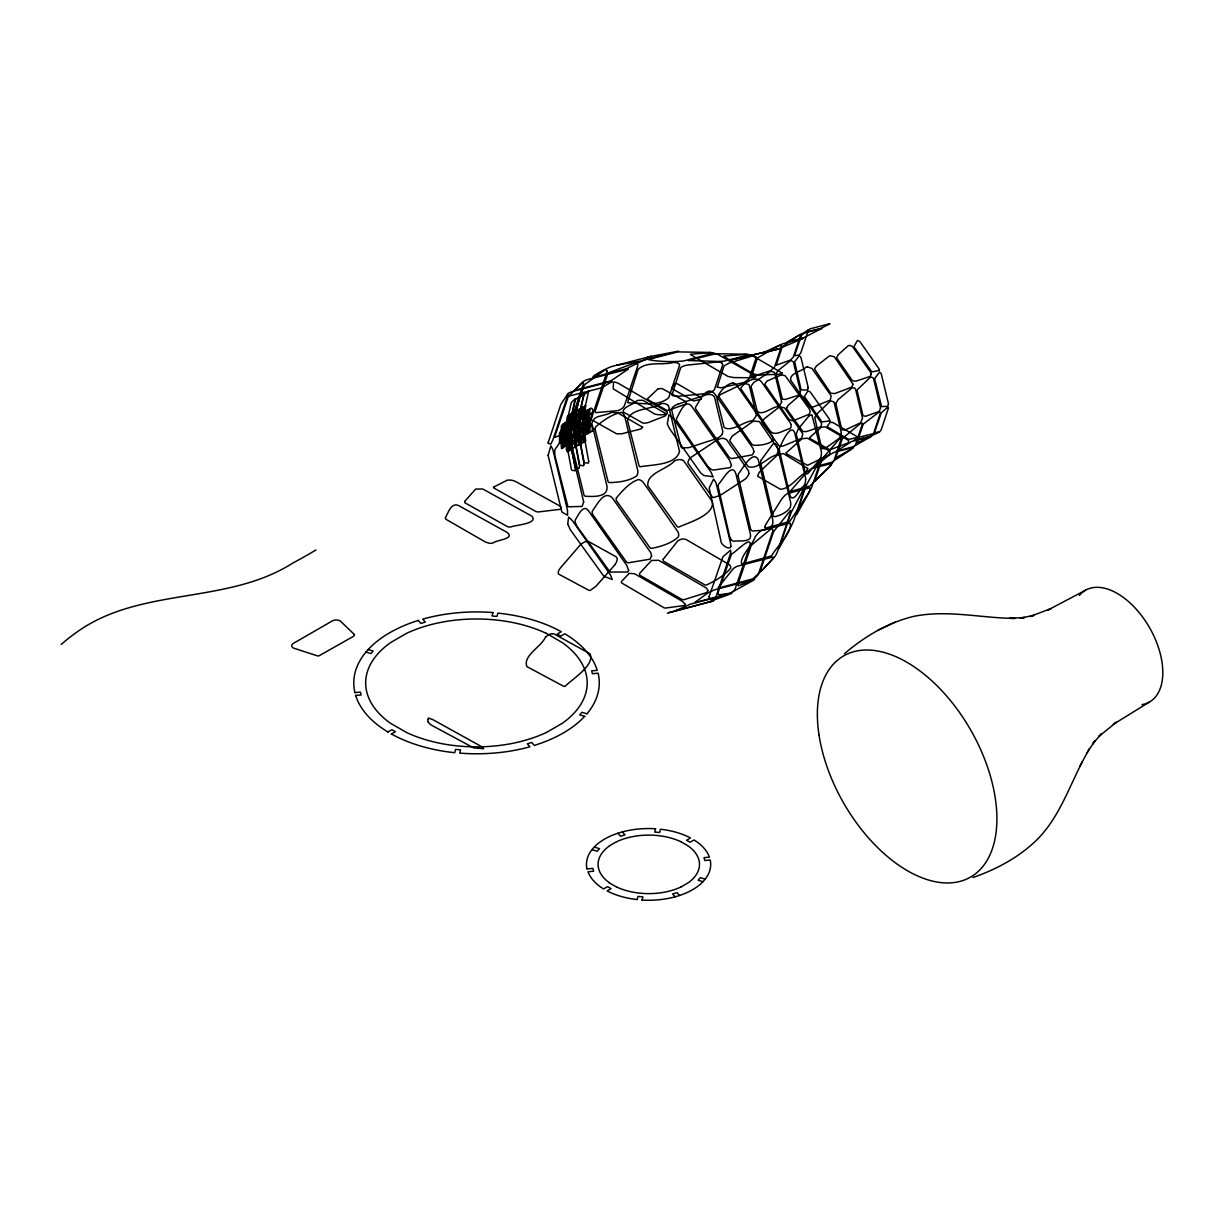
<?xml version="1.0" encoding="UTF-8"?>
<svg xmlns="http://www.w3.org/2000/svg" width="1224" height="1224" viewBox="0 0 1224 1224"><rect width="100%" height="100%" fill="white"/><g stroke="black" fill="none" stroke-linecap="round" stroke-linejoin="round"><path stroke-width="1.5" d="M585.684 405.649L585.011 410.576L583.205 411.295M581.186 407.959C585.776 408.066 576.81 417.415 579.564 412.473A5.753 2.494 -49.2 0 0 579.839 411.585L583.833 394.358A5.753 2.494 -49.2 0 0 583.94 393.562L579.487 397.418L575.892 413.421A2.02 0.872 -49.2 0 0 576.412 413.758L578.753 413.651M613.423 382.821L614.234 381.888L617.722 383.036A24.633 16.57 -10.1 0 1 619.145 383.785L664.142 409.994A24.633 16.57 -10.1 0 1 665.443 410.836C673.139 415.273 655.574 415.976 653.019 413.024L613.484 389.002A4.758 3.198 -10.1 0 1 613.255 388.207M613.392 384.367L613.408 383.586M796.227 514.799L805.973 485.882L819.805 460.622M574.821 411.555L574.163 416.451L572.633 417.262M613.346 385.897L613.362 385.132M582.991 411.157L583.511 407.102L585.531 405.496M580.757 412.335L581.278 408.265L583.221 406.643M613.285 387.442L613.316 386.662M578.569 413.513L579.105 409.459L581.002 407.806M568.992 415.196L568.334 420.092L566.942 420.888M576.443 414.722C575.892 404.838 583.726 411.83 576.688 414.844M572.373 417.139L572.893 413.085L574.622 411.417M584.781 415.839L585.103 411.555L587.138 409.994L586.908 415.166L584.919 415.946M587.122 414.707L587.443 410.438L589.54 408.892L589.295 414.049L586.985 416.481L587.183 420.827L589.081 420.138L589.264 415.043L587.214 414.814M582.502 417.002C581.354 406.2 590.504 414.477 582.624 417.109M570.858 413.957C570.904 425.187 568.701 414.079 572.633 412.626M573.888 421.775L574.362 416.91L570.919 422.005L571.072 440.472A2.02 1.132 -61.1 0 0 571.73 440.931M568.043 425.401C563.591 422.724 574.117 418.011 568.257 418.883A1.989 0.796 -52 0 1 567.676 418.547L571.271 402.604L575.249 398.687A6.105 2.433 -52 0 1 575.142 399.483L571.149 416.696A6.105 2.433 -52 0 1 570.874 417.583L570.522 418.333M566.712 420.765L567.248 416.726L568.793 415.074M428.033 719.345L428.431 718.014L432.454 719.452A24.633 11.337 8.2 0 1 433.893 720.217L480.038 745.753A24.633 11.337 8.2 0 1 481.384 746.548L483.664 748.706L474.591 747.971A4.758 2.188 8.2 0 1 473.382 747.757L430.955 724.914L427.849 721.885M428.002 719.85L427.88 721.364M782.274 373.136L751.766 355.281A12.072 3.366 18.3 0 0 745.967 354.409L723.629 356.077A2.876 0.811 18.3 0 0 724.027 356.567L752.546 373.381A2.999 0.842 18.3 0 0 754.428 374.192L756.662 374.682M748.797 473.566L748.522 470.934L726.536 439.6L723.552 438.33A12.607 12.301 19.4 0 0 717.509 439.798M584.552 409.122L588.545 391.909A5.63 2.555 -47.4 0 0 588.652 391.129L583.97 394.893L580.39 410.882A2.035 0.918 -47.4 0 0 580.956 411.233L583.404 411.279L584.276 410.009A5.63 2.555 -47.4 0 0 584.552 409.122M492.966 612.673L492.063 615.963L496.975 616.422L497.877 613.117A122.354 70.64 0 0 1 561.296 631.737L557.211 634.093L560.714 636.128L564.799 633.772A122.369 70.655 0 0 1 597.251 670.354L591.651 670.874L592.416 673.705L598.123 673.185A122.89 70.946 0 0 1 586.969 713.791M655.59 828.801L654.702 832.045L659.614 832.488L660.501 829.229A61.781 35.664 0 0 1 690.52 837.95L686.572 840.23L690.076 842.265L694.054 839.97A61.797 35.68 0 0 1 709.43 857.167L704.014 857.672L704.794 860.503L710.226 860.013A62.118 35.863 0 0 1 641.896 900.053M637.153 899.548L638.01 896.412L642.921 896.855L642.064 899.961M568.594 444.037L570.598 442.277A6.105 3.335 -62.4 0 0 570.675 441.252L570.675 421.163A6.105 3.335 -62.4 0 0 570.598 420.245L569.94 424.192M764.939 526.504L764.755 527.819A2.999 1.071 -46.4 0 0 765.536 528.095L789.097 521.638A2.876 1.025 -46.4 0 0 790.077 520.98L808.727 492.782M712.812 353.231L684.063 360.866C672.925 362.335 654.794 361.432 648.246 359.458L677.713 351.885L709.553 352.435M1082.307 761.772C1068.2 789.251 1057.765 820.508 1034.509 842.097C1016.991 858.345 995.433 869.729 972.927 877.516M1079.66 766.729L1089.467 748.384M722.175 434.229L722.864 431.689L714.464 396.821L712.261 394.893A12.607 11.414 -45.7 0 0 706.34 394.771L677.912 404.165M1087.08 752.867L1095.159 740.459L1092.527 744.008L1101.677 733.635L1098.815 736.45L1116.41 722.206L1113.35 724.333L1149.52 701.964M574.607 416.053L575.081 415.012A5.906 2.448 -50.7 0 0 575.356 414.125L579.365 396.897A5.906 2.448 -50.7 0 0 579.472 396.102L575.234 400.003L571.639 415.992A2.02 0.842 -50.7 0 0 572.128 416.328L576.06 415.563L576.871 410.3M571.883 418.256L567.018 424.192L567.094 442.966A1.989 1.086 -62.4 0 0 567.722 443.44L570.109 443.654L569.665 437.595M819.759 459.52L808.758 472.586A14.673 6.12 87 0 1 806.846 473.994L805.82 473.581A2.999 1.255 87 0 1 805.117 472.112L796.396 434.887A2.876 1.209 87 0 1 796.365 433.556L798.385 428.828L809.186 415.655M545.46 637.061C541.635 646.624 522.48 655.712 526.901 666.621L563.713 686.327A3.84 2.983 -28.9 0 0 565.167 686.266C572.082 679.167 595.277 665.076 589.999 653.8L554.426 634.093A3.901 3.029 -28.9 0 0 553.11 633.726L552.33 633.726M804.137 485.668C800.343 487.55 793.81 503.599 790.061 495.858L779.29 450.004A3.84 1.545 86.6 0 1 779.29 448.458C780.958 444.985 790.383 422.586 794.621 432.516L805.346 477.054A3.901 1.576 86.6 0 1 805.576 478.584L805.591 479.41M615.198 564.448L596.012 586.235L590.289 590.396A2.876 2.234 -27.6 0 1 589.035 590.396L559.154 574.393A2.999 2.326 -27.6 0 1 558.19 573.046L558.496 571.057A14.673 11.337 -27.6 0 1 560.99 567.248L580.161 545.047A12.607 9.746 -27.6 0 1 585.439 541.651L588.53 541.513L616.391 556.951L617.279 558.832A12.072 9.333 -27.6 0 1 615.091 564.402M560.592 437.182L559.399 438.85L559.552 443.287M562.351 442.231L561.143 443.868L561.51 448.489M560.745 431.2L559.521 432.791L559.429 437.136M562.198 436.065L560.806 437.259M562.719 441.084C564.295 425.172 563.82 444.572 563.116 447.387M562.351 430.068L561.066 431.644L560.974 436.035M565.794 439.921L564.463 441.573L564.83 446.286M567.814 438.819C572.021 444.48 563.514 446.117 567.324 451.625M562.795 424.254L561.464 425.86L561.158 430.083M564.05 428.89L562.688 430.496L562.596 434.903M567.63 438.743L566.207 440.411L566.59 445.138M569.971 443.914L568.533 445.613L569.145 450.463M566.421 421.959L564.279 433.755M567.477 432.546L566.008 434.245L566.161 438.773M569.512 437.549L568.028 439.294L568.41 443.96M566.238 421.897L564.692 423.213M567.599 426.518L566.131 428.155L566.039 432.577M571.486 436.356L569.91 438.1L570.308 442.782M763.638 568.64L775.052 556.369A6.824 1.377 -58.9 0 0 777.485 551.473L790.49 512.596A6.824 1.377 -58.9 0 0 790.367 510.622L774.103 530.956A4.804 0.964 -58.9 0 0 773.369 532.287L760.441 570.552A5.508 1.102 -58.9 0 0 760.655 571.057L762.277 569.986M762.827 569.512L753.403 578.294A4.804 1.346 -38.1 0 1 752.163 579.059L718.61 588.01A5.508 1.53 -38.1 0 1 718.259 587.489L733.36 568.563A6.824 1.897 -38.1 0 1 737.827 566.131L771.9 557.272A6.824 1.913 -38.1 0 1 773.446 558.129L762.95 569.313M568.043 420.689L566.544 422.311L566.222 426.595M571.287 430.144L569.726 431.827L569.864 436.417M571.44 424.101L569.818 425.86L569.741 430.205M570.69 413.85L569.068 415.517L568.533 419.572M61.2 644.436L67.595 639.035A244.096 140.928 0 0 1 76.898 632.089C140.546 586.464 227.22 605.008 292.918 562.979A498.29 287.686 0 0 0 308.142 554.579L315.991 549.958M575.525 421.683L573.796 423.397L573.704 427.788M568.089 431.506L569.573 430.726L569.696 425.432M577.636 420.475C571.118 424.514 580.314 431.537 577.82 420.582M576.688 410.208L574.821 411.677L574.377 415.931M657.609 389.247L647.205 399.024A2.31 1.3 1 0 0 647.542 399.483L666.805 410.331A2.372 1.331 1 0 0 667.646 410.56L684.935 404.379A4.927 2.785 1 0 0 685.991 403.446L685.991 401.9A2.586 1.454 1 0 0 685.425 401.457L662.781 388.911A2.586 1.454 1 0 0 661.954 388.605L659.246 388.635A4.927 2.785 1 0 0 657.609 389.247M844.484 653.708C864.435 636.587 887.675 622.756 913.364 616.452C946.948 609.46 981.113 618.135 1014.88 618.411L1009.815 618.242L1024.626 617.554L1020.25 618.059L1033.836 615.427L1029.981 616.498L1051.187 608.542L1047.805 610.118L1085.428 590.274M565.763 427.558L564.662 427.88M760.379 531.247L760.976 530.833A3.901 1.423 -47.2 0 1 762.017 530.359L790.092 523.061C792.769 531.95 776.75 546.501 771.946 555.313A3.84 1.408 -47.2 0 1 770.829 556.124L741.805 564.08C738.868 557.303 752.852 544.925 755.193 536.862A9.425 3.442 -47.2 0 1 760.379 531.201M569.298 431.2L567.829 433.112L567.982 437.595M569.91 419.342L568.778 419.679M674.715 460.622C667.891 469.312 646.088 472.816 647.894 485.928L677.163 526.534A3.84 3.749 16.9 0 0 678.57 527.162C687.873 522.801 714.969 515.227 712.276 501.519L684.201 461.494A3.901 3.81 16.9 0 0 683.053 460.438M717.463 439.722L692.371 456.445A14.673 14.321 19.4 0 0 688.821 459.719L687.964 461.938A2.999 2.938 19.4 0 0 688.485 463.973L712.23 496.944A2.876 2.815 19.4 0 0 713.439 497.541L720.171 495.429L745.125 479.135A12.072 11.781 19.4 0 0 748.889 473.596M609.322 845.861L616.651 841.622M564.494 423.076L563.009 424.391M387.794 732.044L391.879 729.688L395.398 731.722L391.313 734.079M565.641 433.724L564.264 435.423L564.402 439.936M569.497 425.309L567.951 427.023L567.86 431.399M573.888 417.047L572.174 418.792L571.883 422.984M546.332 732.533L562.336 723.292A110.558 63.832 0 0 0 562.29 642.6L546.332 633.328M680.743 887.109L688.087 882.871A50.689 29.254 0 0 0 688.056 845.876L680.743 841.622M580.253 413.437C573.704 417.231 582.318 424.147 580.436 413.559M895.172 622.113L877.99 630.222M667.325 613.178L713.118 600.999M668.916 612.551L713.118 600.999M780.958 375.064L766.974 381.047L764.908 383.969A2.876 1.408 50.8 0 0 765.275 385.04L788.378 418.394A2.999 1.469 50.8 0 0 789.863 419.863L791.561 420.566A14.673 7.16 50.8 0 0 794.254 420.245M790.031 428.675C783.743 429.655 774.716 437.565 769.636 430.389L741.193 389.308A3.84 1.821 50.9 0 1 740.811 388.084C744.146 382.699 756.34 374.437 761.864 382.408L789.939 422.418A3.901 1.851 50.9 0 1 790.658 423.718L790.903 424.391M794.284 420.306L808.605 414.477A12.607 6.151 50.8 0 0 810.12 411.57L809.446 409.168L785.395 375.982A12.072 5.891 50.8 0 0 781.034 375.187M716.882 438.544L688.745 447.647L681.982 447.953A2.876 2.601 -45.7 0 1 681.11 447.097L671.747 410.254A2.999 2.723 -45.7 0 1 672.007 408.219L673.582 406.399A14.673 13.28 -45.7 0 1 677.912 404.211M660.608 403.629C651.275 410.086 630.605 407.714 627.484 420.459L639.05 465.839A3.84 3.488 -43.8 0 0 640.091 466.788C651.245 464.63 676.153 465.365 679.519 451.396L668.794 406.858A3.901 3.534 -43.8 0 0 668.151 405.572L667.615 405.022M579.839 419.281L577.973 421.041L577.912 425.401M570.675 418.47L572.144 417.721L572.817 412.809M562.994 429.043C566.88 428.89 563.805 417.154 564.463 427.773M561.372 430.175C565.274 429.869 562.015 418.455 562.78 428.936M566.467 426.686L567.86 425.906L568.257 420.827M568.288 425.493L569.741 424.697L570.124 419.587M570.185 424.284L571.684 423.489L572.067 418.348M617.661 364.859L616.498 365.257L640.427 361.08L678.509 351.15L647.726 357.026M707.839 602.254L731.646 593.502L690.458 604.12L676.199 610.378L677.79 610.103M564.524 433.862L565.87 433.097L565.993 427.834M562.826 435.025L564.126 434.275L564.233 428.966M566.284 432.684L567.691 431.919L567.783 426.579M561.189 436.157L562.443 435.423L562.55 430.129M559.643 437.259L560.837 436.555L560.944 431.261M574.102 421.882L575.739 421.132L576.137 415.915M569.94 430.312L571.501 429.578L571.623 424.192M564.647 440.028L566.008 439.278L565.855 433.816M573.918 427.91L575.571 427.161L575.693 421.775M568.181 437.702L569.696 436.968L569.558 431.475M563.958 440.931L562.918 441.176M570.063 436.509L571.654 435.713L571.47 430.205M561.311 442.292L562.581 441.589L562.413 436.142M572.021 435.3C579.166 432.822 569.435 423.764 571.822 435.209M559.766 443.394C563.866 443.21 559.154 431.077 561.097 442.201M568.013 444.939L566.773 445.215M570.491 442.858L572.082 442.078L571.639 436.433M561.74 448.596L563.009 447.892L562.55 442.262M575.968 415.823L574.806 417.675A5.906 3.335 -61.1 0 1 574.898 418.608L574.898 438.712A5.906 3.335 -61.1 0 1 574.821 439.753L574.224 441.176L571.73 440.931M821.503 458.281L811.833 486.953A12.607 1.178 -65.7 0 1 809.248 492.124L798.232 511.816A14.673 1.377 -65.7 0 1 796.656 514.447M573.459 422.892L571.792 424.56L571.7 428.997M572.113 423.091L573.673 422.341L574.087 417.2M575.372 427.727L573.673 429.456L573.827 434.015M580.451 418.287C587.857 416.114 579.365 406.827 580.268 418.18M566.375 438.881L567.829 438.1L567.645 432.608M580.268 424.3C587.795 422.219 578.218 413.054 580.084 424.208M572.419 441.665C580.054 438.835 568.915 430.083 572.251 441.589M565.029 446.362L566.437 445.628L565.978 439.967M706.279 393.577L678.28 396.27L672.374 395.627A2.876 1.683 -22 0 1 672.007 394.924L680.467 368.348A2.999 1.744 -22 0 1 681.584 366.986L683.757 365.93A14.673 8.537 -22 0 1 688.408 364.982L716.836 362.029A12.607 7.344 -22 0 1 721.839 362.885M567.462 451.671L568.992 450.937L568.227 445.123M673.919 362.304C662.735 365.655 647.022 360.805 638.117 369.388L627.728 402.13A3.84 2.249 -21 0 0 628.187 402.91C640.733 402.818 658.497 406.965 668.732 397.662L679.458 365.624A3.901 2.295 -21 0 0 679.488 364.66L679.274 364.216A9.425 5.539 -21 0 0 673.858 362.426M354.669 692.631L360.376 692.111L361.157 694.941L355.465 695.462M587.199 868.918L592.829 868.397L593.609 871.228L588.025 871.748A61.797 35.68 0 0 0 603.57 888.93L607.548 886.635L611.051 888.67L607.135 890.934A61.781 35.664 0 0 0 637.153 899.548M571.899 429.104L573.505 428.369L573.643 423.014M807.366 366.833L811.986 368.47L831.111 395.765L830.408 399.667A11.536 7.359 48.7 0 1 829.49 400.447L813.21 406.995L809.156 406.521A2.264 1.454 48.7 0 1 808.36 405.695L790.704 380.174C789.449 372.953 801.98 371.53 806.096 367.108A11.536 7.375 48.7 0 1 807.366 366.817M780.055 374.253L760.349 374.911M563.3 447.494L564.692 446.775L564.249 441.145M576.137 420.673C583.144 418.623 574.989 409.596 575.968 420.566M753.908 377.788L733.834 377.589L728.158 376.518L690.856 354.822A3.84 1.025 18.9 0 1 690.443 354.272L710.654 352.589L717.004 353.904L754.336 375.248A3.901 1.04 18.9 0 1 755.193 375.875L755.468 376.181M574.01 434.107L575.724 433.311L575.51 427.773M578.141 431.689C585.73 429.823 575.77 419.388 578.049 431.628M582.563 429.303C590.549 427.314 579.916 417.399 582.456 429.242M576.443 439.248L578.279 438.467L577.652 432.745L575.938 434.489L576.351 439.202M589.631 413.712C597.389 412.381 588.622 402.023 589.494 413.605M580.895 412.457L582.731 411.738L583.404 406.751M576.045 432.898L577.835 432.103L577.529 426.518L575.754 428.262L575.892 432.806M569.252 450.508L570.874 449.82L570.139 443.975M578.019 425.493L579.87 424.759L579.947 419.327M368.011 649.5L373.152 651.015L370.903 653.57L365.762 652.055M587.122 713.837L581.981 712.337L579.717 714.893L584.873 716.407M705.208 879.123L700.373 877.7L698.108 880.255L702.974 881.678M594.359 847.13L599.515 848.645L597.251 851.2L592.125 849.701M733.176 382.974C727.423 383.387 721.135 390.104 718.427 395.168A4.804 2.968 49 0 0 718.641 396.454L751.72 444.067A5.508 3.412 49 0 0 753.479 445.23C759.706 445.658 769.131 444.434 773.277 440.135A6.824 4.223 49 0 0 771.732 435.132L737.644 386.555A6.824 4.238 49 0 0 733.176 382.974M616.651 887.109L609.322 882.871M721.793 362.916L722.818 364.522L714.418 389.615L712.705 391.282A12.072 7.023 -22 0 1 706.294 393.485M683.053 460.438L682.319 460.056A9.425 9.211 16.9 0 0 674.822 460.79M812.017 415.318L821.411 451.778L821.365 454.991A12.607 5.263 87 0 1 819.728 459.444M701.031 397.678L701.321 399.116L694.666 400.784A2.28 1.346 -0.8 0 1 693.503 400.875L672.083 388.666A2.647 1.561 -0.8 0 1 671.915 387.916L674.654 383.586L677.117 383.739A5.891 3.458 -0.8 0 1 678.096 384.198L700.235 397.112A5.891 3.458 -0.8 0 1 701.031 397.678M679.488 895.448L677.04 892.663L672.603 893.964L675.082 896.779M622.389 831.953L625.02 834.936L620.583 836.237L617.967 833.269M418.271 620.43L420.903 623.399L425.325 622.098L422.708 619.13A122.905 70.961 0 0 1 492.905 612.536M810.196 488.437L809.446 487.81L787.46 493.532L785.089 495.246A12.607 4.514 -46.4 0 0 781.126 499.973L766.744 522.985A14.673 5.263 -46.4 0 0 764.893 526.534M546.287 732.503A110.558 63.832 0 0 1 406.582 732.503L390.533 723.292A110.558 63.832 0 0 1 390.578 642.6L406.552 633.343A110.558 63.832 0 0 1 546.287 633.359M1079.354 595.476A64.382 37.011 60.2 0 1 1149.52 627.606A64.382 37.011 60.2 0 1 1141.977 704.611M545.598 637.153A9.425 7.329 -28.9 0 1 552.33 633.634M755.575 376.212A9.425 2.509 18.9 0 1 753.755 377.696M805.637 479.441A9.425 3.81 86.6 0 1 804.091 485.5M809.217 415.793A12.072 5.034 87 0 1 812.032 415.242M790.979 424.437A9.425 4.468 50.9 0 1 789.908 428.522M782.304 373.228A12.607 3.519 18.3 0 1 779.979 374.223M760.303 374.896A14.673 4.085 18.3 0 1 756.692 374.712M709.43 352.466A9.425 1.3 -3.5 0 1 712.949 353.185M660.639 403.813A9.425 8.553 -43.8 0 1 667.692 404.93M722.236 434.275A12.072 10.924 -45.7 0 1 716.836 438.422M810.257 488.376A12.072 4.33 -46.4 0 1 808.636 492.813M819.759 460.729A12.072 1.132 -65.7 0 1 821.534 458.189M586.969 868.964A62.118 35.863 0 0 1 655.513 828.77M680.804 887.048A50.689 29.254 0 0 1 616.758 887.048M609.491 882.856A50.689 29.254 0 0 1 609.491 845.876M616.758 841.684A50.689 29.254 0 0 1 680.804 841.684M584.659 716.346A122.905 70.961 0 0 1 534.307 745.401L531.752 742.494L527.314 743.794L529.931 746.778A122.89 70.946 0 0 1 459.658 753.097L460.545 749.853L455.634 749.409L454.731 752.699A122.369 70.655 0 0 1 391.435 734.002M387.916 731.983A122.369 70.64 0 0 1 355.664 695.446M354.945 692.6A122.89 70.946 0 0 1 418.424 620.4M808.131 387.886L807.473 389.997L801.766 389.921A2.647 1.913 -79.1 0 1 801.016 389.339L794.682 361.998A2.28 1.652 -79.1 0 1 795.172 360.973L799.226 355.771L800.726 356.918A5.891 4.238 -79.1 0 1 801.093 358.005L807.932 386.417A5.891 4.238 -79.1 0 1 808.115 387.595L808.131 387.886M567.63 449.3L571.47 469.756A1.989 1.331 -75.4 0 0 572.251 470.307L574.943 470.781L575.28 469.266A6.105 4.054 -75.4 0 0 575.158 468.149L571.164 446.286A6.105 4.054 -75.4 0 0 570.889 445.261L570.476 444.236L572.021 442.736L572.664 448.994L570.965 449.162L570.2 444.404L567.63 449.3M570.904 441.941L584.032 495.154A5.416 4.024 -77.2 0 0 585.256 496.24C592.554 496.577 607.41 497.663 607.089 487.397A8.354 6.227 -77.2 0 0 606.829 485.53L592.691 426.855A8.354 6.227 -77.2 0 0 592.095 425.172L589.815 422.785L587.459 422.892L571.684 438.743A6.242 4.651 -77.2 0 0 570.904 441.941M807.687 468.455L806.524 471.439A11.536 8.109 -14.5 0 1 805.469 472.678C797.038 477.375 790.383 488.621 780.484 489.294L758.207 476.61A2.264 1.591 -14.5 0 1 757.625 475.998L759.278 472.234L776.552 455.833A11.536 8.109 -14.5 0 1 778.051 454.838L783.345 453.553L807.687 468.455M354.409 634.552L354.363 635.134A4.819 2.785 0 0 1 353.629 636.251L319.066 655.773A4.376 2.524 0 0 1 317.674 655.957L293.347 648.016A5.646 3.259 0 0 1 293.347 643.411L332.285 620.935A5.646 3.259 0 0 1 340.257 620.935L354.409 634.552M583.97 464.217L583.557 465.747L580.558 465.349A2.02 1.423 -72.7 0 1 579.686 464.814L575.923 445.536C574.989 440.824 584.062 432.24 581.171 443.822C578.417 448.106 577.177 436.616 579.579 440.181A5.753 4.024 -72.7 0 1 579.855 441.206L583.863 463.1A5.753 4.024 -72.7 0 1 583.97 464.217M888.425 404.257L887.737 406.368L882.351 406.567A2.28 1.683 -77.6 0 1 881.525 406.292L874.747 379.226A2.647 1.958 -77.6 0 1 875.084 378.002L879.505 372.142L881.02 373.305A5.891 4.345 -77.6 0 1 881.387 374.376L888.241 402.788A5.891 4.345 -77.6 0 1 888.41 403.981L888.425 404.257M580.023 426.013C579.793 439.952 586.526 418.532 580.023 426.013M718.106 486.464L729.672 536.739L731.554 540.228A5.86 4.621 -73 0 0 734.293 541.176C740.398 540.258 753.265 543.211 750.082 532.822L735.869 473.795C731.967 461.8 722.573 480.328 718.595 484.107A5.554 4.376 -73 0 0 718.213 485.484L718.106 486.464M584.552 423.657C584.123 437.396 591.345 416.42 584.552 423.611M737.858 584.475L737.858 584.781A6.242 2.234 -47.4 0 0 738.562 585.745L754.122 579.901L729.55 593.472L695.645 602.376A6.242 0.887 -25.9 0 1 695.416 601.978L708.069 592.798L714.219 589.968A8.354 1.178 -25.9 0 1 715.505 589.57L752.5 579.947A8.354 1.178 -25.9 0 1 753.464 579.748L757.977 575.035A8.354 2.983 -47.4 0 0 758.559 573.658L772.696 531.446A8.354 2.983 -47.4 0 0 772.956 530.267L772.313 528.829L770.554 529.288L752.148 544.619A5.416 1.943 -47.4 0 0 750.97 546.225L737.858 584.475M571.593 446.806L575.433 467.323A2.02 1.377 -74.2 0 0 576.274 467.859L579.12 468.287L579.503 466.757A5.906 4.024 -74.2 0 0 579.38 465.656L575.387 443.746A5.906 4.024 -74.2 0 0 575.112 442.736L574.301 441.91L571.593 446.806M586.877 422.509C586.48 436.31 593.9 415.472 586.893 422.418M589.264 421.393C588.652 435.101 596.624 414.401 589.264 421.347M730.896 546.332C730.101 550.861 720.232 544.94 720.844 540.365L709.247 488.33A4.758 3.917 -68.4 0 1 709.599 487.152L713.623 479.058L715.902 482.547A24.633 20.257 -68.4 0 1 716.377 484.26L730.284 542.003A24.633 20.273 -68.4 0 1 730.652 543.777L730.896 546.332M493.547 487.121L493.547 487.336A4.804 1.882 11.9 0 0 493.853 488.009L535.806 511.464A5.508 2.173 11.9 0 0 537.963 511.984L560.148 509.322L561.342 508.22A6.824 2.693 11.9 0 0 559.215 505.65L516.038 481.736A6.824 2.693 11.9 0 0 510.515 480.083L507.394 480.114L493.547 487.121M575.096 420.031L575.311 437.932A2.02 1.178 -59.6 0 0 576.014 438.391L578.661 438.636L579.289 437.197A5.753 3.351 -59.6 0 0 579.365 436.172L579.365 416.068A5.753 3.351 -59.6 0 0 579.289 415.135L578.126 415.043L575.096 420.031M607.012 371.01L607.012 371.331A8.354 3.244 -44.9 0 1 606.752 372.524L592.615 414.737A8.354 3.244 -44.9 0 1 592.018 416.114L587.382 421.117L571.562 425.371A5.416 2.096 -44.9 0 1 571.103 424.697L583.68 386.463A6.242 2.417 -44.9 0 1 585.623 383.969L604.427 370.199L606.278 369.832L607.012 371.01M835.808 403.4L841.638 428.966A2.096 1.423 -82 0 0 842.005 429.746L845.019 430.052L859.829 423.122A8.14 5.523 -82 0 0 860.793 422.295L862.522 418.195L855.576 389.263L854.597 387.977L852.501 387.886A8.14 5.523 -82 0 0 851.46 388.36L838.195 399.559L835.808 403.4M579.579 417.491L579.809 435.392A2.035 1.224 -57.8 0 0 580.543 435.851L583.343 436.111L584.001 434.688A5.63 3.397 -57.8 0 0 584.093 433.663L584.093 413.59A5.63 3.397 -57.8 0 0 584.001 412.656L583.343 411.922L579.579 417.491M584.307 415.012L584.552 432.883A2.02 1.255 -55.7 0 0 585.332 433.342L588.254 433.633L588.943 432.225A5.539 3.458 -55.7 0 0 589.035 431.2L589.035 411.203A5.539 3.458 -55.7 0 0 588.943 410.269L587.857 409.933L584.307 415.012M583.649 501.886L582.119 506.43L568.533 506.812A5.554 3.687 -82.8 0 1 567.768 506.109L554.885 455.665L554.686 451.212A5.86 3.901 -82.8 0 1 556.002 447.923C559.139 445.031 566.115 428.247 569.053 439.783L583.649 501.886M588.668 461.647L588.3 463.116L585.103 462.794A2.035 1.454 -71 0 1 584.185 462.274L580.406 442.981C579.656 441.007 582.853 434.688 584.292 437.657A5.63 4.054 -71 0 1 584.582 438.682L588.56 460.53A5.63 4.054 -71 0 1 588.668 461.647M548.107 455.343L561.816 511.785A4.758 2.922 -85.6 0 0 562.443 512.397L567.584 515.258L567.508 510.515A24.633 15.101 -85.6 0 0 567.125 508.725L553.217 450.998A24.633 15.101 -85.6 0 0 552.758 449.269L550.861 445.857L548.107 455.343M582.364 418.822C581.461 432.332 589.249 411.478 582.364 418.776M584.644 417.659C584.001 431.276 591.269 410.178 584.644 417.613M589.356 415.41C588.683 429.043 596.302 408.158 589.371 415.318M709.048 596.822C709.798 599.882 715.765 601.443 715.979 596.746A24.633 11.628 -36.8 0 0 716.453 595.461L730.361 553.921A24.633 11.628 -36.8 0 0 730.713 552.682L730.652 550.173L723.659 556.109A4.758 2.249 -36.8 0 0 722.864 556.966L709.048 596.822M756.478 415.349L753.433 419.863A11.536 9.807 -63.5 0 1 751.903 420.811C743.182 421.806 732.013 432.149 724.134 427.513L717.05 399.315A2.264 1.928 -63.5 0 1 717.05 398.213L720.599 394.48L742.968 383.709A11.536 9.807 -63.5 0 1 744.636 383.311L749.088 384.673L756.478 415.349M841.424 433.021L839.817 437.488A11.536 6.487 -87.8 0 1 838.914 438.559L824.823 448.657L821.87 448.642A2.264 1.285 -87.8 0 1 821.488 447.754L814.786 417.522L816.959 413.865L829.979 401.457A11.536 6.503 -87.8 0 1 831.019 400.937L834.003 401.992L841.424 433.021M753.923 451.778L752.5 454.838L731.921 458.587A6.242 4.942 45.1 0 1 729.076 457.133L695.691 409.03A5.416 4.284 45.1 0 1 695.523 407.164C699.195 401.87 706.187 385.33 714.036 393.118A8.354 6.625 45.1 0 1 715.321 394.618L752.316 447.341A8.354 6.625 45.1 0 1 753.28 449.04L753.923 451.778M829.841 420.857L822.62 421.836A2.647 2.111 44.9 0 1 821.488 421.331L804.566 396.76A2.28 1.821 44.9 0 1 804.811 395.811L807.932 390.915L810.12 391.909A5.891 4.697 44.9 0 1 810.915 392.873L828.847 418.409A5.891 4.697 44.9 0 1 829.459 419.465L829.841 420.857M576.167 439.508L574.362 442.094L575.112 446.944L576.902 446.056L576.229 440.502L574.178 440.12L573.888 435.652L575.54 433.939L576.167 439.508M580.467 437.106C583.358 421.989 572.419 441.482 580.451 437.274M786.68 407.883L786.695 408.433A2.372 1.943 44.1 0 0 786.971 409.275L802.485 431.032A2.31 1.897 44.1 0 0 803.189 431.537L806.432 431.582L820.095 427.038A4.927 4.039 44.1 0 0 821.258 425.906L821.579 423.565A2.586 2.127 44.1 0 0 821.166 422.724L803.296 397.249A2.586 2.127 44.1 0 0 802.623 396.545L800.144 395.826A4.927 4.039 44.1 0 0 798.522 396.316L787.981 405.481L786.68 407.883M805.652 485.239L793.932 520.231A9.425 0.78 -66.4 0 1 790.872 526.871L779.153 548.077L790.979 512.81L805.652 485.239M582.701 435.912C574.714 440.441 584.766 421.27 582.701 435.912M762.154 421.943L762.185 422.555A2.096 1.79 42.5 0 0 762.567 423.443L779.443 446.347L783.421 445.918L800.695 438.651A8.14 6.946 42.5 0 0 801.735 437.825L802.806 433.893L784.584 407.883L780.04 406.904A8.14 6.946 42.5 0 0 778.785 407.424L764.204 418.792L762.154 421.943M548.168 442.721L548.184 443.149A4.758 1.239 -54.7 0 0 548.383 443.44L550.8 444.113L552.682 440.365A24.633 6.457 -54.7 0 0 553.156 439.064L567.064 397.525A24.633 6.457 -54.7 0 0 567.431 396.316L567.676 394.097L560.791 404.517L548.168 442.721M879.398 370.398L872.712 371.729A2.28 1.867 44.3 0 1 871.641 371.53L854.26 347.218A2.647 2.157 44.3 0 1 854.245 346.086L857.473 340.456L859.676 341.42A5.891 4.804 44.3 0 1 860.487 342.383L878.404 367.919A5.891 4.804 44.3 0 1 879.016 368.99L879.398 370.398M574.836 447.265C566.482 451.503 577.361 431.965 574.836 447.326M584.98 434.734L582.961 437.335L583.741 442.139L585.699 441.267L585.041 435.729L582.777 435.377L582.486 430.848L584.322 429.18L584.98 434.734M685.287 604.365L684.43 605.513L665.519 608.037A5.554 2.846 5.1 0 1 664.127 607.823L621.532 582.869A5.86 2.999 5.1 0 1 621.945 581.018L629.197 573.337L634.644 573.781L682.686 601.535L685.287 604.365M707.916 590.549L706.661 592.6L684.002 599.668A5.416 3.198 -1.3 0 1 681.967 599.454L640.106 575.387A6.242 3.687 -1.3 0 1 639.54 573.475L651.52 560.47L658.359 560.286A8.354 4.942 -1.3 0 1 659.904 560.99L705.636 587.627A8.354 4.942 -1.3 0 1 706.86 588.545L707.916 590.549M587.306 433.556C579.151 438.07 589.279 418.991 587.306 433.556M738.041 475.769L750.633 529.288A6.242 4.452 -79.5 0 0 752.515 530.971C759.354 530.359 773.599 531.185 772.88 521.21A8.354 5.967 -79.5 0 0 772.619 519.328L758.482 460.668A8.354 5.967 -79.5 0 0 757.901 458.969C752.102 450.279 742.524 469.236 738.47 473.734A5.416 3.871 -79.5 0 0 738.041 475.769M786.236 452.819L786.328 453.461A2.096 1.3 -4.4 0 0 786.848 453.966L807.565 465.334L828.495 455.068A8.14 5.08 -4.4 0 0 829.444 454.257L829.994 451.365L807.473 438.223L802.638 438.636A8.14 5.08 -4.4 0 0 801.414 439.294L786.236 452.819M809.676 437.549L809.753 438.1A2.372 1.392 -1.1 0 0 810.166 438.59L829.291 449.529A2.31 1.362 -1.1 0 0 830.101 449.713L847.452 443.195A4.927 2.907 -1.1 0 0 848.538 442.216L848.599 440.609A2.586 1.53 -1.1 0 0 848.064 440.15L825.971 427.268A2.586 1.53 -1.1 0 0 825.16 426.962L822.451 427.023A4.927 2.907 -1.1 0 0 820.799 427.666L809.676 437.549M589.677 432.409C581.721 436.937 591.422 417.858 589.677 432.409M651.581 556.017L650.066 559.169L628.203 562.826A5.416 4.452 44 0 1 626.382 561.908L592.462 514.111A6.242 5.126 44 0 1 592.278 511.127C596.608 505.757 603.524 490.227 611.709 497.342A8.354 6.87 44 0 1 612.995 498.841L649.99 551.565A8.354 6.87 44 0 1 650.954 553.263L651.581 556.017M464.676 501.457L464.676 501.748A5.416 3.045 1.3 0 0 465.12 502.896L507.486 526.657A6.242 3.504 1.3 0 0 510.745 527.009C515.809 524.836 537.81 523.887 532.226 516.543A8.354 4.697 1.3 0 0 530.956 515.671L484.077 489.707A8.354 4.697 1.3 0 0 482.501 489.003L475.662 489.08L464.676 501.457M592.11 431.292C583.71 435.606 594.099 416.864 592.11 431.292M579.013 444.863C571.057 449.193 580.727 429.869 579.013 444.863M874.67 431.98L874.823 432.592A2.28 0.872 -45.4 0 0 875.328 432.699L879.536 431.843L881.066 429.976A5.891 2.249 -45.4 0 0 881.433 429.104L888.272 408.663A5.891 2.249 -45.4 0 0 888.456 407.898L887.783 407.225L881.923 412.197A2.647 1.01 -45.4 0 0 881.142 413.161L874.67 431.98M731.447 465.212L730.33 467.553L714.571 469.924A5.86 5.08 41.9 0 1 711.113 469.358L707.732 466.344L676.413 420.184A5.554 4.804 41.9 0 1 676.367 418.868C679.519 413.605 685.425 396.806 692.432 407.347L729.657 460.392L731.447 465.212M583.42 442.461C575.096 446.745 585.286 427.467 583.42 442.461M663.148 559.337L663.117 559.735A5.508 3.932 -16.1 0 0 663.576 561.25L705.055 584.995A4.804 3.427 -16.1 0 0 706.569 584.95C715.137 580.91 724.883 575.356 730.713 568.089A6.824 4.865 -16.1 0 0 728.739 564.341L686.603 539.815A6.824 4.865 -16.1 0 0 681.141 539.233L677.989 540.656L663.148 559.337M717.983 592.798L718.213 594.084A5.86 2.54 -40.8 0 0 719.957 594.619L731.355 593.105L734.874 589.708L750.159 545.017C751.505 535.194 735.838 551.993 732.166 553.676A5.554 2.402 -40.8 0 0 731.279 554.717L717.983 592.798M781.585 345.857L774.547 367.078L771.135 370.199A8.14 3.427 -42 0 1 769.927 370.872L751.49 376.946L757.12 358.617A2.096 0.887 -42 0 1 757.503 357.913L778.296 345.872A8.14 3.427 -42 0 1 779.428 345.459L781.585 345.857M717.264 387.059L720.752 387.84L742.937 382.775A11.536 5.829 -33 0 0 744.59 382.148L749.057 379.012L756.386 357.163L753.403 355.847A11.536 5.829 -33 0 0 751.873 356.092L728.892 363.161L724.363 365.731A2.264 1.147 -33 0 0 723.874 366.512L717.264 387.059M583.573 383.296L567.982 429.884L564.983 433.77L554.962 437.228A5.554 1.714 -51.3 0 1 554.702 436.876L568.013 397.341A5.86 1.821 -51.3 0 1 570.338 394.495L582.869 381.812L586.281 379.884L628.386 369.021L613.255 379.272A5.86 1.102 -29.8 0 1 610.042 381.062L575.356 390.135A5.554 1.04 -29.8 0 1 575.234 389.905L582.043 382.791L583.573 383.296M567.707 524.025L570.384 529.854L603.6 575.938A4.758 3.274 47.8 0 0 604.61 576.535L612.26 579.487L610.669 575.311A24.633 16.983 47.8 0 0 609.613 573.719L573.214 521.837A24.633 16.983 47.8 0 0 572.052 520.292L568.625 517.094L567.707 524.025M853.021 384.26L851.919 386.707A8.14 6.151 46.2 0 1 851.001 387.427L834.844 393.547L830.989 393.256A2.096 1.591 46.2 0 1 830.285 392.552L814.495 369.021L816.27 366.16L829.092 356.199A8.14 6.151 46.2 0 1 830.224 355.786L834.309 356.765L853.021 384.26M595.216 411.034L595.292 411.983A4.804 2.479 -31.6 0 0 595.797 412.61L618.151 410.637L621.257 409.076A6.824 3.534 -31.6 0 0 624.623 405.083L637.643 366.205A6.824 3.519 -31.6 0 0 636.557 363.329L634.063 363.145L609.124 372.586A5.508 2.846 -31.6 0 0 607.655 374.039L595.216 411.034M857.167 437.366L849.502 439.294A2.647 1.499 0.8 0 1 848.232 439.187L827.271 426.702A2.28 1.3 0.8 0 1 827.409 426.044L830.209 422.295L832.672 422.509A5.891 3.351 0.8 0 1 833.651 422.969L855.79 435.866A5.891 3.351 0.8 0 1 856.586 436.433L857.167 437.366M831.54 463.605L830.499 465.579A11.536 3.06 -36.9 0 1 829.597 466.696L809.844 486.096L790.016 491.574L806.203 472.77A11.536 3.06 -36.9 0 1 807.457 471.577L811.879 468.379L831.54 463.605M778.923 450.202L777.087 453.966A11.536 10.679 36.2 0 1 775.787 455.144C766.851 457.837 757.656 469.771 748.247 466.665L730.162 441.374A2.264 2.096 36.2 0 1 729.749 440.334L732.212 436.142L752.408 421.806A11.536 10.679 36.2 0 1 754.045 421.132L759.37 421.576L778.923 450.202M871.151 374.1L870.723 375.523A4.927 3.932 45 0 1 869.591 376.61L855.928 381.184L852.822 380.848A2.372 1.882 45 0 1 852.118 380.266L836.956 358.311A2.31 1.836 45 0 1 836.742 357.53L838.012 354.883L848.033 345.887A4.927 3.932 45 0 1 849.624 345.428L852.057 346.193A2.586 2.066 45 0 1 852.73 346.897L870.616 372.371A2.586 2.066 45 0 1 871.029 373.213L871.151 374.1M808.085 330.771L808.069 330.924A5.891 2.142 -47 0 1 807.901 331.689L801.047 352.13A5.891 2.142 -47 0 1 800.695 353.002L799.196 354.914L795.019 355.74A2.647 0.964 -47 0 1 794.606 355.404L801.383 335.697A2.28 0.826 -47 0 1 802.179 334.841L807.442 330.281L808.085 330.771M445.475 517.676L445.459 518.288A5.554 3.534 -5.5 0 0 445.735 519.16L485.683 542.171L489.646 543.334A5.86 3.733 -5.5 0 0 493.287 542.798C496.929 539.845 515.564 538.958 507.027 532.379L459.857 506.262C451.778 500.922 448.412 512.275 445.475 517.676M595.002 429.027L608.098 481.736A4.804 4.131 -61.5 0 0 609.154 482.562C618.074 482.577 629.289 480.986 636.633 475.983A6.824 5.875 -61.5 0 0 637.704 470.291L624.684 416.252A6.824 5.86 -61.5 0 0 621.318 412.381C612.275 414.064 602.667 420.689 595.675 426.916A5.508 4.728 -61.5 0 0 595.002 429.027M836.619 451.09L853.128 446.806L871.228 436.417L851.613 441.512L836.619 451.09M781.631 402.023L779.458 405.725A8.14 6.319 -74.2 0 1 778.326 406.49C771.839 406.888 762.904 415.931 757.304 411.448L751.199 387.029A2.096 1.622 -74.2 0 1 751.169 386.065L753.693 382.577L769.957 371.744A8.14 6.319 -74.2 0 1 771.181 371.316L774.578 372.478L781.631 402.023M628.646 570.353L627.744 572.036L610.776 572.052A5.554 4.116 46.6 0 1 609.567 571.394L576.825 526.06L575.127 522.082A5.86 4.345 46.6 0 1 575.724 519.175C578.906 513.973 584.047 502.697 589.494 512.213L626.703 565.259L628.646 570.353M880.5 408.082L879.551 410.591A4.927 3.534 -79.3 0 1 878.296 411.738L865.705 416.252L863.257 415.793A2.372 1.698 -79.3 0 1 862.859 415.12L857.167 390.701A2.31 1.652 -79.3 0 1 857.244 389.829L870.05 377.543A4.927 3.534 -79.3 0 1 871.488 377.099L873.263 378.017A2.586 1.851 -79.3 0 1 873.599 378.797L880.423 407.148A2.586 1.851 -79.3 0 1 880.5 408.082M666.544 414.033L665.627 415.533A8.14 4.269 4 0 1 664.693 416.145L647.787 422.754L643.533 423.244A2.096 1.102 4 0 1 642.677 422.938L623.261 411.998C622.419 406.812 633.665 404.654 636.924 400.768A8.14 4.269 4 0 1 638.132 400.309L642.952 400.325L666.544 414.033M862.583 423.428L855.53 444.633L852.531 448.152A8.14 2.632 -50.2 0 1 851.491 448.994L835.671 457.898L842.464 438.406L859.86 423.994A8.14 2.632 -50.2 0 1 860.824 423.397L862.583 423.428M800.389 391.741L799.379 394.235A4.927 3.657 -77.4 0 1 798.063 395.383L785.364 399.452L782.687 399.223A2.31 1.714 -77.4 0 1 782.258 398.642L776.23 374.422A2.372 1.759 -77.4 0 1 776.261 373.504L777.974 370.658L789.832 361.187A4.927 3.657 -77.4 0 1 791.316 360.759L793.152 361.677A2.586 1.913 -77.4 0 1 793.489 362.457L800.312 390.808A2.586 1.913 -77.4 0 1 800.389 391.741M829.75 323.886L820.937 328.353L804.658 332.469L810.028 328.889A5.891 0.796 -25.4 0 1 810.824 328.644L828.74 323.978A5.891 0.796 -25.4 0 1 829.367 323.855L829.75 323.886M841.454 438.161L834.049 460.408L831.065 464.952A11.536 2.509 -57.8 0 1 830.025 466.176L814.603 481.216L822.329 458.572L838.96 439.493A11.536 2.509 -57.8 0 1 839.863 438.651L841.454 438.161M776.383 364.553L776.353 364.737A2.31 0.887 -45.2 0 0 776.429 365.119L789.801 360.315A4.927 1.897 -45.2 0 0 791.285 359.29L793.106 357.301A2.586 0.995 -45.2 0 0 793.458 356.612L800.282 336.218A2.586 0.995 -45.2 0 0 800.358 335.667L799.349 335.208A4.927 1.897 -45.2 0 0 798.033 335.713L782.442 346.652A2.372 0.903 -45.2 0 0 782.029 347.341L776.383 364.553M612.214 381.613L601.305 387.932L568.104 396.316A4.758 1.086 -33.4 0 1 567.783 396.01L568.318 393.225L571.868 391.68A24.633 5.646 -33.4 0 1 573.016 391.343L609.414 381.873A24.633 5.646 -33.4 0 1 610.485 381.628L612.214 381.613M642.6 427.237L641.529 428.553A11.536 4.743 10.9 0 1 640.504 429.043L621.746 433.786L616.942 433.816A2.264 0.933 10.9 0 1 615.947 433.434L593.533 420.842C593.258 415.747 606.676 415.67 610.868 412.641A11.536 4.743 10.9 0 1 612.337 412.381L617.891 412.947L642.6 427.237M712.934 476.733L703.999 475.539L700.694 472.969L669.513 428.584L667.462 424.177A4.758 4.284 39.3 0 1 667.432 423.014L668.947 414.829L672.741 417.736A24.633 22.154 39.3 0 1 673.904 419.281L710.303 471.163A24.633 22.154 39.3 0 1 711.343 472.77L712.934 476.733M853.128 447.54L852.026 448.749A8.14 1.423 -28.7 0 1 851.093 449.468L831.631 462.305L814.358 466.91L829.184 455.175A8.14 1.423 -28.7 0 1 830.331 454.395L834.401 452.222L853.128 447.54M616.422 497.908L616.299 498.413A5.508 5.141 34.8 0 0 616.361 500.524L650.021 547.817A4.804 4.483 34.8 0 0 651.474 548.383C660.593 546.715 671.991 543.196 678.448 536.724A6.824 6.38 34.8 0 0 677.469 531.124L643.396 482.562A6.824 6.38 34.8 0 0 638.347 479.578C629.763 482.332 622.22 490.977 616.422 497.908M760.854 460.515L760.747 461.004A4.804 2.616 -88.6 0 0 760.563 462.534L773.078 515.579A5.508 2.999 -88.6 0 0 774.103 516.712C779.642 516.054 787.246 512.213 790.306 507.317A6.824 3.718 -88.6 0 0 790.429 501.442L777.408 447.387A6.824 3.718 -88.6 0 0 774.976 443.715L773.078 443.884L760.854 460.515M651.382 356.505L626.351 368.684L593.808 377.222C588.622 377.665 607.288 367.751 611.51 366.619A8.354 0.933 -23.4 0 1 612.811 366.236L649.791 356.612A8.354 0.933 -23.4 0 1 650.755 356.413L651.382 356.505M857.121 442.002L857.06 442.201A2.372 0.857 -47.2 0 0 857.075 442.644L870.08 437.213A4.927 1.775 -47.2 0 0 871.519 436.142L873.293 434.092A2.586 0.933 -47.2 0 0 873.63 433.388L880.454 412.993A2.586 0.933 -47.2 0 0 880.53 412.457L879.582 412.06A4.927 1.775 -47.2 0 0 878.327 412.61L863.501 423.932A2.31 0.826 -47.2 0 0 863.088 424.606L857.121 442.002M748.828 354.853L723.996 361.126A12.072 1.561 -4.2 0 1 717.417 361.401L688.271 360.529L715.489 353.812A14.673 1.897 -4.2 0 1 719.88 353.782L745.003 354.226A12.607 1.637 -4.2 0 1 748.583 354.639L748.828 354.853M821.595 328.537L803.143 338.023L786.803 342.215L801.98 333.601L821.579 328.583M854.123 440.334L870.463 436.249L879.475 432.072L859.768 437.044L854.214 440.242M802.959 338.467L778.586 348.917L729.963 360.223L778.724 348.932L762.368 353.093L783.131 343.623L802.913 338.497M818.994 734.844A127.495 73.272 60.2 0 0 965.889 879.398A127.495 73.272 60.2 0 0 936.467 685.211A127.495 73.272 60.2 0 0 818.994 734.844"/></g></svg>
